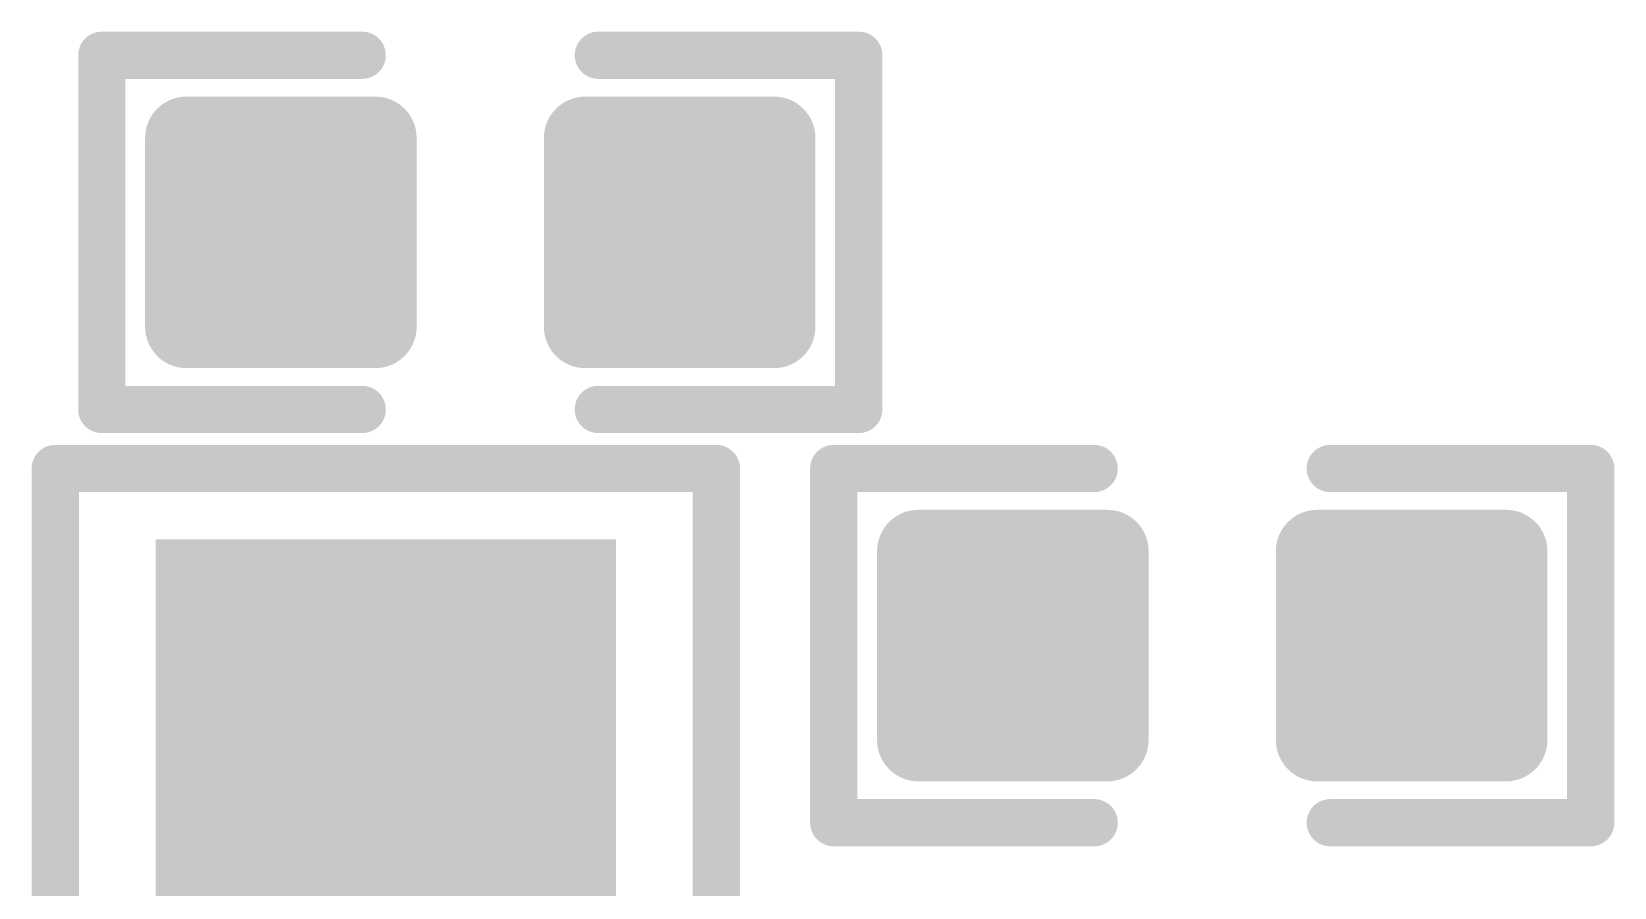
# Model space of a CAD drawing. Extents: x 138.1 to 180, y 20.3 to 82.2.
# Drawn here: x 149.476 to 152.881, y 35.05 to 36.891 of the extents above; entities that cross this region are included whole.
import ezdxf

# ---------------------------------------------------------------- set-up
doc = ezdxf.new("R2010")
doc.units = 0
doc.header["$MEASUREMENT"] = 0
doc.layers.get('0').update_dxf_attribs({"linetype": 'CONTINUOUS'})
doc.layers.add('SILKTOP_PHO', color=251, linetype='CONTINUOUS')

# ---------------------------------------------------------------- blocks, each defined once
blk = doc.blocks.new('ROUND_33')
at = {"const_width": 0.0508}
blk.add_lwpolyline([(-0.0254, 0, 1), (0.0254, 0, 1)], format="xyb", close=True, dxfattribs=at)
blk = doc.blocks.new('RECTANGLE_197')
blk.add_solid([(0.4953, 0.4445), (0.4953, -0.4445), (-0.4953, 0.4445), (-0.4953, -0.4445)])
blk = doc.blocks.new('ROUND_158')
at = {"const_width": 0.0889}
blk.add_lwpolyline([(-0.04445, 0, 1), (0.04445, 0, 1)], format="xyb", close=True, dxfattribs=at)

msp = doc.modelspace()

# ---------------------------------------------------------------- linework, layer by layer
at = {"const_width": 0.1778}
for points in [[(149.8085, 36.2561), (149.8085, 36.6625)], [(149.8085, 36.6625), (150.2149, 36.6625)], [(149.8085, 36.6625), (150.2149, 36.6625)], [(149.9835, 36.2561), (149.9835, 36.6625)], [(150.1613, 36.2561), (150.1613, 36.6625)], [(150.2149, 36.6625), (150.2149, 36.2561)], [(150.6665, 36.2561), (150.6665, 36.6625)], [(150.6665, 36.6625), (151.0729, 36.6625)], [(150.6665, 36.6625), (151.0729, 36.6625)], [(150.6947, 36.2561), (150.6947, 36.6625)], [(150.8725, 36.2561), (150.8725, 36.6625)], [(151.0503, 36.2561), (151.0503, 36.6625)], [(151.0729, 36.6625), (151.0729, 36.2561)], [(149.8085, 36.4847), (150.2149, 36.4847)], [(150.6665, 36.4847), (151.0729, 36.4847)], [(149.8085, 36.3069), (150.2149, 36.3069)], [(150.6665, 36.3069), (151.0729, 36.3069)], [(150.2149, 36.2561), (149.8085, 36.2561)], [(151.0729, 36.2561), (150.6665, 36.2561)], [(151.3833, 35.3671), (151.3833, 35.7735)], [(151.3833, 35.7735), (151.7897, 35.7735)], [(151.3833, 35.7735), (151.7897, 35.7735)], [(151.4059, 35.3671), (151.4059, 35.7735)], [(151.5837, 35.3671), (151.5837, 35.7735)], [(151.7615, 35.3671), (151.7615, 35.7735)], [(151.7897, 35.7735), (151.7897, 35.3671)], [(152.2413, 35.3671), (152.2413, 35.7735)], [(152.2413, 35.7735), (152.6477, 35.7735)], [(152.2413, 35.7735), (152.6477, 35.7735)], [(152.2949, 35.3671), (152.2949, 35.7735)], [(152.4727, 35.3671), (152.4727, 35.7735)], [(152.6477, 35.7735), (152.6477, 35.3671)], [(151.3833, 35.5957), (151.7897, 35.5957)], [(152.2413, 35.5957), (152.6477, 35.5957)], [(151.3833, 35.4179), (151.7897, 35.4179)], [(152.2413, 35.4179), (152.6477, 35.4179)], [(151.7897, 35.3671), (151.3833, 35.3671)], [(152.6477, 35.3671), (152.2413, 35.3671)]]:
    msp.add_lwpolyline(points, dxfattribs=at)
at = {"layer": 'SILKTOP_PHO', "const_width": 0.1016}
for points in [[(149.6264, 36.0783), (149.6264, 36.8403)], [(149.6264, 36.8403), (150.1867, 36.8403)], [(151.255, 36.8403), (150.6947, 36.8403)], [(151.255, 36.0783), (151.255, 36.8403)], [(150.1867, 36.0783), (149.6264, 36.0783)], [(150.6947, 36.0783), (151.255, 36.0783)], [(149.5263, 33.1065), (149.5263, 35.9513)], [(149.5263, 35.9513), (150.9487, 35.9513)], [(150.9487, 35.9513), (150.9487, 33.1065)], [(151.2012, 35.1893), (151.2012, 35.9513)], [(151.2012, 35.9513), (151.7615, 35.9513)], [(152.8298, 35.9513), (152.2695, 35.9513)], [(152.8298, 35.1893), (152.8298, 35.9513)], [(151.7615, 35.1893), (151.2012, 35.1893)], [(152.2695, 35.1893), (152.8298, 35.1893)]]:
    msp.add_lwpolyline(points, dxfattribs=at)

# ---------------------------------------------------------------- block references
for name, p in [('ROUND_158', (149.8085, 36.6625)), ('ROUND_158', (149.8085, 36.6625)), ('ROUND_158', (149.9835, 36.6625)), ('ROUND_158', (150.1613, 36.6625)), ('ROUND_158', (150.2149, 36.6625)), ('ROUND_158', (150.2149, 36.6625)), ('ROUND_158', (150.6665, 36.6625)), ('ROUND_158', (150.6665, 36.6625)), ('ROUND_158', (150.6947, 36.6625)), ('ROUND_158', (150.8725, 36.6625)), ('ROUND_158', (151.0503, 36.6625)), ('ROUND_158', (151.0729, 36.6625)), ('ROUND_158', (151.0729, 36.6625)), ('ROUND_158', (149.8085, 36.4847)), ('ROUND_158', (150.2149, 36.4847)), ('ROUND_158', (150.6665, 36.4847)), ('ROUND_158', (151.0729, 36.4847)), ('ROUND_158', (149.8085, 36.3069)), ('ROUND_158', (150.2149, 36.3069)), ('ROUND_158', (150.6665, 36.3069)), ('ROUND_158', (151.0729, 36.3069)), ('ROUND_158', (149.8085, 36.2561)), ('ROUND_158', (149.8085, 36.2561)), ('ROUND_158', (149.9835, 36.2561)), ('ROUND_158', (150.1613, 36.2561)), ('ROUND_158', (150.2149, 36.2561)), ('ROUND_158', (150.6665, 36.2561)), ('ROUND_158', (150.6665, 36.2561)), ('ROUND_158', (150.6947, 36.2561)), ('ROUND_158', (150.8725, 36.2561)), ('ROUND_158', (151.0503, 36.2561)), ('ROUND_158', (151.0729, 36.2561)), ('ROUND_158', (151.3833, 35.7735)), ('ROUND_158', (151.3833, 35.7735)), ('ROUND_158', (151.4059, 35.7735)), ('ROUND_158', (151.5837, 35.7735)), ('ROUND_158', (151.7615, 35.7735)), ('ROUND_158', (151.7897, 35.7735)), ('ROUND_158', (151.7897, 35.7735)), ('ROUND_158', (152.2413, 35.7735)), ('ROUND_158', (152.2413, 35.7735)), ('ROUND_158', (152.2949, 35.7735)), ('ROUND_158', (152.4727, 35.7735)), ('ROUND_158', (152.6477, 35.7735)), ('ROUND_158', (152.6477, 35.7735)), ('RECTANGLE_197', (150.2375, 35.3544)), ('ROUND_158', (151.3833, 35.5957)), ('ROUND_158', (151.7897, 35.5957)), ('ROUND_158', (152.2413, 35.5957)), ('ROUND_158', (152.6477, 35.5957)), ('ROUND_158', (151.3833, 35.4179)), ('ROUND_158', (151.7897, 35.4179)), ('ROUND_158', (152.2413, 35.4179)), ('ROUND_158', (152.6477, 35.4179)), ('ROUND_158', (151.3833, 35.3671)), ('ROUND_158', (151.3833, 35.3671)), ('ROUND_158', (151.4059, 35.3671)), ('ROUND_158', (151.5837, 35.3671)), ('ROUND_158', (151.7615, 35.3671)), ('ROUND_158', (151.7897, 35.3671)), ('ROUND_158', (152.2413, 35.3671)), ('ROUND_158', (152.2413, 35.3671)), ('ROUND_158', (152.2949, 35.3671)), ('ROUND_158', (152.4727, 35.3671)), ('ROUND_158', (152.6477, 35.3671))]:
    msp.add_blockref(name, p)
at = {"layer": 'SILKTOP_PHO'}
for p in [(149.6264, 36.8403), (150.1867, 36.8403), (150.6947, 36.8403), (151.255, 36.8403), (149.6264, 36.0783), (150.1867, 36.0783), (150.6947, 36.0783), (151.255, 36.0783), (149.5263, 35.9513), (150.9487, 35.9513), (151.2012, 35.9513), (151.7615, 35.9513), (152.2695, 35.9513), (152.8298, 35.9513), (151.2012, 35.1893), (151.7615, 35.1893), (152.2695, 35.1893), (152.8298, 35.1893)]:
    msp.add_blockref('ROUND_33', p, dxfattribs=at)

doc.saveas('drawing.dxf')
